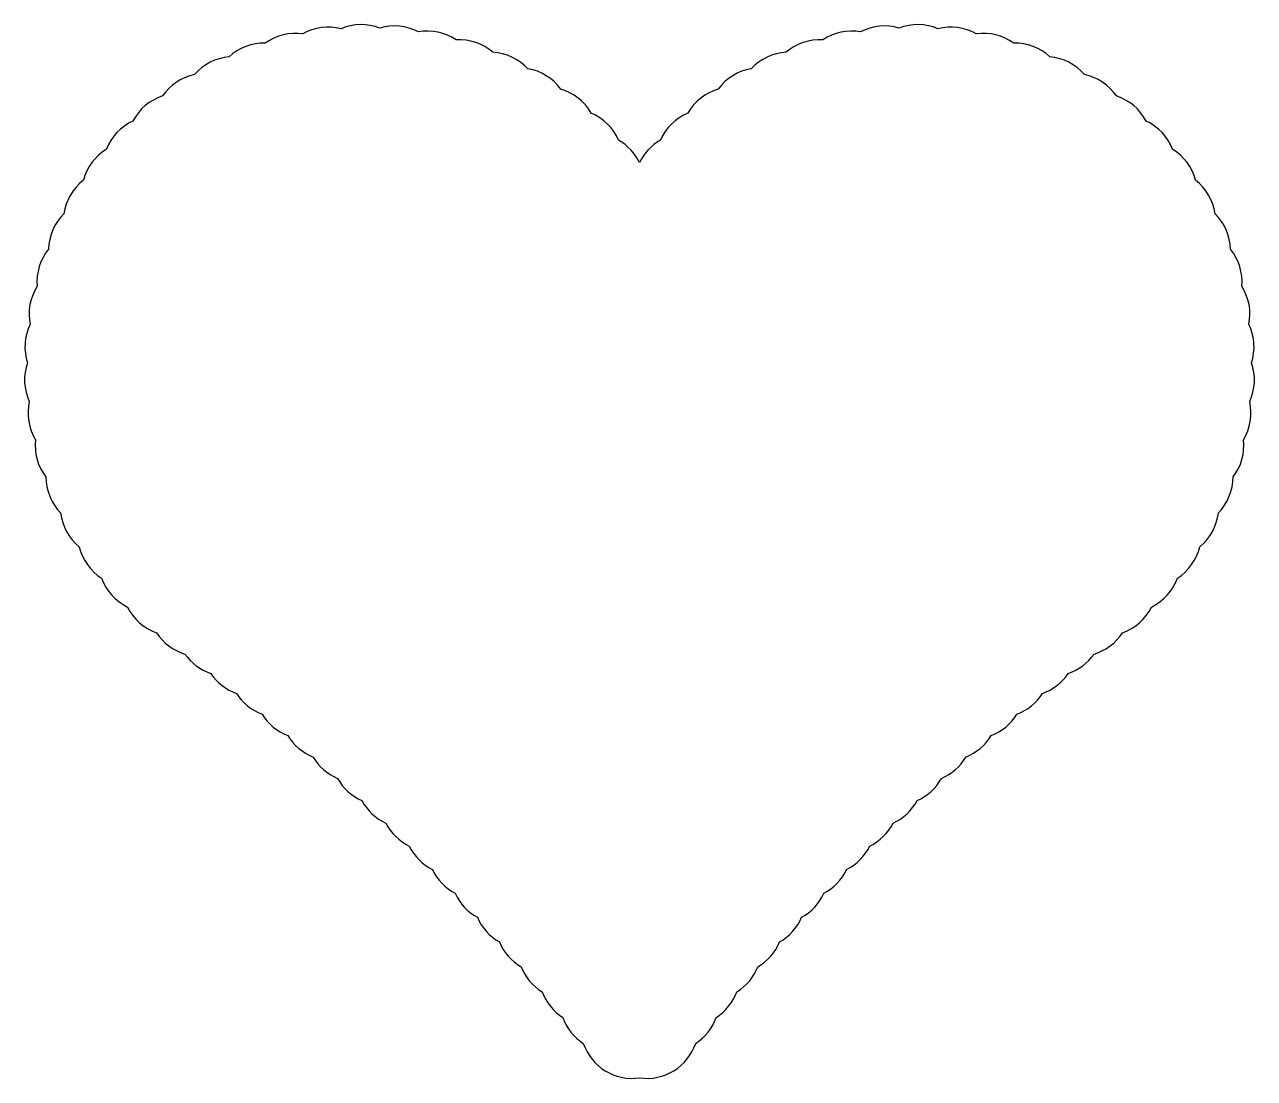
# Model space of a CAD drawing. Extents: x 102 to 783, y 48 to 232.
# Drawn here: x 568.5 to 782.8, y 48.4 to 232.1 of the extents above; entities that cross this region are included whole.
import ezdxf

# ---------------------------------------------------------------- set-up
doc = ezdxf.new("R2010")
doc.units = 0
doc.layers.get('0').update_dxf_attribs({"linetype": 'CONTINUOUS'})

msp = doc.modelspace()

# ---------------------------------------------------------------- linework, layer by layer
for centre, start, end in [((621.437237, 222.620842), 75.543029, 119.541238), ((627.200083, 223.051058), 68.997574, 112.995783), ((632.974407, 222.821555), 62.452119, 106.450329), ((718.382907, 222.821555), 73.549671, 117.547881), ((724.15723, 223.051058), 67.004217, 111.002426), ((729.920077, 222.620842), 60.458762, 104.456971), ((615.760996, 221.536515), 82.088483, 126.086693), ((638.68493, 221.935324), 55.906665, 99.904874), ((644.257208, 220.40392), 49.36121, 93.35942), ((707.100105, 220.40392), 86.64058, 130.63879), ((712.672383, 221.935324), 80.095126, 124.093335), ((735.596318, 221.536515), 53.913307, 97.911517), ((610.245357, 219.812213), 88.633938, 132.632147), ((649.618598, 218.247306), 42.815756, 86.813965), ((701.738716, 218.247306), 93.186035, 137.184244), ((741.111956, 219.812213), 47.367853, 91.366062), ((604.962227, 217.470415), 95.179392, 139.177602), ((746.395087, 217.470415), 40.822398, 84.820608), ((599.980478, 214.541651), 101.724847, 145.723056), ((654.699205, 215.493597), 36.270301, 80.268511), ((696.658108, 215.493597), 99.731489, 143.729699), ((751.376836, 214.541651), 34.276944, 78.275153), ((659.432796, 212.178692), 29.724847, 73.723056), ((691.924517, 212.178692), 106.276944, 150.275153), ((595.365056, 211.0641), 108.270301, 152.268511), ((755.992258, 211.0641), 27.731489, 71.729699), ((663.757662, 208.345805), 23.179392, 67.177602), ((687.599652, 208.345805), 112.822398, 156.820608), ((591.176129, 207.083098), 114.815756, 158.813965), ((760.181185, 207.083098), 21.186035, 65.184244), ((587.468307, 202.650544), 121.36121, 165.35942), ((667.617421, 204.044905), 26.402436, 60.632147), ((683.739893, 204.044905), 119.367853, 153.597564), ((763.889007, 202.650544), 14.64058, 58.63879), ((584.289926, 197.824223), 127.906665, 171.904874), ((767.067388, 197.824223), 8.095126, 52.093335), ((581.682422, 192.667052), 134.452119, 178.450329), ((769.674892, 192.667052), 1.549671, 45.547881), ((579.679787, 187.246265), 140.997574, 184.995783), ((771.677526, 187.246265), 355.004217, 39.002426), ((578.30813, 181.632528), 147.543029, 191.541238), ((773.049184, 181.632528), 348.458762, 32.456971), ((577.585331, 175.899026), 154.088483, 198.086693), ((773.771983, 175.899026), 341.913307, 25.911517), ((577.520813, 170.120504), 160.633938, 204.632147), ((773.8365, 170.120504), 335.367853, 19.366062), ((578.115418, 164.372293), 167.179392, 211.177602), ((773.241896, 164.372293), 328.822398, 12.820608), ((579.361394, 158.729331), 173.724847, 217.723056), ((771.99592, 158.729331), 322.276944, 6.275153), ((581.242497, 153.265181), 180.270301, 224.268511), ((770.114817, 153.265181), 315.731489, 359.729699), ((583.734205, 148.051077), 186.815756, 230.813965), ((767.623109, 148.051077), 309.186035, 353.184244), ((586.804034, 143.154994), 193.36121, 237.35942), ((764.553279, 143.154994), 302.64058, 346.63879), ((590.411965, 138.640759), 199.906665, 243.904874), ((760.945348, 138.640759), 296.095126, 340.093335), ((594.510963, 134.567222), 206.452119, 250.450329), ((756.846351, 134.567222), 289.549671, 333.547881), ((599.04759, 130.987488), 212.997574, 253.195354), ((752.309724, 130.987488), 286.804646, 327.002426), ((603.812579, 127.541707), 215.05983, 251.647504), ((747.544735, 127.541707), 288.352496, 324.94017), ((608.48024, 123.972264), 213.540937, 250.411486), ((742.877073, 123.972264), 289.588514, 326.459063), ((613.068621, 120.304862), 212.319197, 249.425105), ((738.288693, 120.304862), 290.574895, 327.680803), ((617.591367, 116.562004), 211.355098, 249.10897), ((733.765946, 116.562004), 290.89103, 328.644902), ((622.086802, 112.805185), 211.120247, 248.633954), ((729.270512, 112.805185), 291.366046, 328.879753), ((626.560415, 108.995189), 210.526649, 247.10489), ((724.796899, 108.995189), 292.89511, 329.473351), ((630.932969, 105.063203), 208.968668, 246.080819), ((720.424345, 105.063203), 293.919181, 331.031332), ((635.226216, 101.069371), 208.057609, 245.428241), ((716.131098, 101.069371), 294.571759, 331.942391), ((639.47901, 97.016637), 207.331461, 244.137452), ((711.878304, 97.016637), 295.862548, 332.668539), ((643.640481, 92.86698), 206.025436, 243.168036), ((707.716833, 92.86698), 296.831964, 333.974564), ((647.726613, 88.657198), 205.124121, 242.369427), ((703.6307, 88.657198), 297.630573, 334.875879), ((651.757054, 84.383385), 204.273209, 241.249127), ((699.60026, 84.383385), 298.750873, 335.726791), ((655.702555, 80.033012), 203.162768, 240.502567), ((695.654758, 80.033012), 299.497433, 336.837232), ((659.588197, 75.638478), 202.463591, 239.650742), ((691.769117, 75.638478), 300.349258, 337.536409), ((663.412176, 71.1763), 201.540816, 238.512968), ((687.945138, 71.1763), 301.487032, 338.459184), ((667.144775, 66.644501), 200.43993, 237.570468), ((684.212539, 66.644501), 302.429532, 339.56007), ((670.802977, 62.050077), 199.485002, 236.899361), ((680.554336, 62.050077), 303.100639, 340.514998), ((674.404196, 57.421675), 198.871436, 278.140832), ((676.953117, 57.421675), 261.859168, 341.128564)]:
    msp.add_arc(centre, 9, start, end)

doc.saveas('drawing.dxf')
